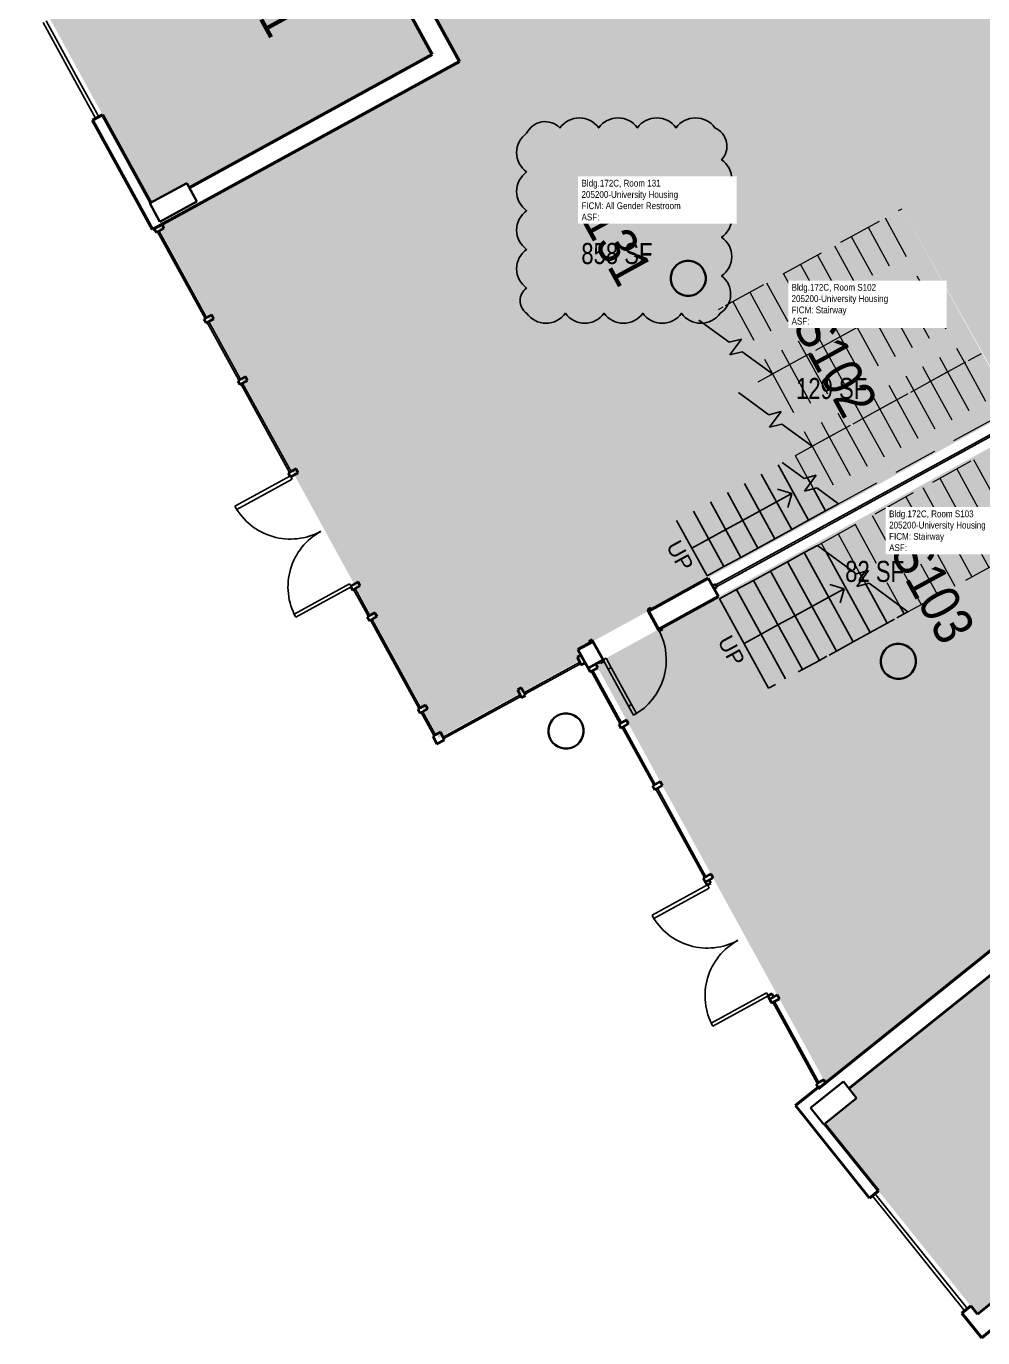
# Model space of a CAD drawing. Header units: inches. Extents: x 69235346 to 69237486, y 27657583 to 27660075.
# Drawn here: x 69235707 to 69236252, y 27658348 to 27659095 of the extents above; entities that cross this region are included whole.
import ezdxf
from ezdxf.enums import TextEntityAlignment as Align

# ---------------------------------------------------------------- set-up
doc = ezdxf.new("R2010")
doc.units = ezdxf.units.IN
doc.header["$LTSCALE"] = 100
doc.header["$MEASUREMENT"] = 0
doc.linetypes.add('DASHED2', pattern=[0.375, 0.25, -0.125])
for name, color, linetype in [('A-COLS', 5, 'CONTINUOUS'), ('A-DOOR', 2, 'CONTINUOUS'), ('A-FLOR', 3, 'CONTINUOUS'), ('A-GLAZ', 1, 'CONTINUOUS'), ('A-IDEN-RNUM', 7, 'CONTINUOUS'), ('A-IDEN-SNUM', 4, 'CONTINUOUS'), ('A-IDEN-VNUM', 4, 'CONTINUOUS'), ('A-WALL', 5, 'CONTINUOUS'), ('AREA-TEXT', 3, 'CONTINUOUS'), ('Rooms-Category-Color', 7, 'CONTINUOUS'), ('Rooms-College-Color', 7, 'CONTINUOUS'), ('Rooms-Department-Color', 7, 'CONTINUOUS'), ('Rooms-Division-Color', 7, 'CONTINUOUS'), ('Rooms-Information', 7, 'CONTINUOUS')]:
    doc.layers.add(name, color=color, linetype=linetype)
doc.layers.add('A-REV', color=1, linetype='CONTINUOUS', true_color=0xff0000)
doc.styles.add('Arial', font='arial.ttf')
doc.styles.add('CP_AREA', font='arial.ttf', dxfattribs={"height": 15})
doc.styles.add('CP_ROOMSNUMBER', font='arial.ttf', dxfattribs={"height": 1})
doc.styles.add('CP_ROOMVNUMBER', font='arial.ttf', dxfattribs={"width": 0.85, "height": 0.075})

msp = doc.modelspace()

# ---------------------------------------------------------------- hatches: boundary and pattern name
at = {"layer": 'Rooms-Category-Color', "true_color": 0x728ef3}
for points in [[(69236374.09, 27659085.55), (69236281.52, 27659254.33), (69236222.58, 27659222), (69236220.28, 27659220.74), (69236144.42, 27659179.13), (69236239.03, 27659006.63), (69236268.29, 27659022.67), (69236266.24, 27659026.4), (69236342.91, 27659068.45), (69236343.4, 27659068.72)], [(69235800.3, 27659002.82), (69235938.73, 27659078.73), (69235916.55, 27659119.17), (69235915.11, 27659121.8), (69235866.3, 27659210.8), (69235707.43, 27659123.67), (69235778.39, 27658994.29), (69235798.83, 27659005.5)], [(69236162.15, 27658469.68), (69236249.21, 27658361.18), (69236390.77, 27658474.77), (69236299.4, 27658588.64), (69236250.71, 27658549.57), (69236176.07, 27658489.68), (69236180.38, 27658484.31)]]:
    msp.add_hatch(color=171, dxfattribs=at).paths.add_polyline_path(points)
at = {"layer": 'Rooms-Category-Color', "true_color": 0xadadad}
for points in [[(69236024.54, 27658734.45), (69236021.65, 27658739.71), (69236023.85, 27658740.92), (69236095.91, 27658780.44), (69236077.91, 27658813.26), (69236146.95, 27658851.13), (69236101.75, 27658933.55), (69236206.31, 27658990.89), (69236270.19, 27658876.5), (69236270.39, 27658876.13), (69236328.26, 27658907.87), (69236327.99, 27658908.36), (69236284.59, 27658987.49), (69236282.82, 27658990.72), (69236265.99, 27659021.41), (69236239.03, 27659006.63), (69236144.42, 27659179.13), (69236071.26, 27659139.01), (69236070.94, 27659138.84), (69236024.73, 27659113.5), (69236005.22, 27659102.8), (69236002.92, 27659101.54), (69236001.66, 27659103.84), (69235996.22, 27659113.75), (69235985.13, 27659133.98), (69235983.87, 27659136.28), (69235976.93, 27659148.93), (69235928.16, 27659122.18), (69235954.15, 27659074.79), (69235805.53, 27658993.28), (69235782.57, 27658980.69), (69235942.34, 27658689.37)], [(69236409.71, 27658691.09), (69236409.71, 27658691.12), (69236671.85, 27658901.47), (69236595.48, 27659040.73), (69236275.28, 27658865.13), (69236303.9, 27658812.96), (69236130.29, 27658717.75), (69236101.68, 27658769.92), (69236031.81, 27658731.6), (69236162.71, 27658492.91), (69236409.72, 27658691.1), (69236409.71, 27658691.09)], [(69236206.31, 27658990.89), (69236269.85, 27658876.08), (69236096.24, 27658780.86), (69236077.91, 27658813.26), (69236146.93, 27658851.12), (69236101.77, 27658933.56)], [(69236101.68, 27658769.92), (69236130.29, 27658717.75), (69236303.9, 27658812.96), (69236275.28, 27658865.13)]]:
    msp.add_hatch(color=253, dxfattribs=at).paths.add_polyline_path(points)
at = {"layer": 'Rooms-College-Color', "true_color": 0xadadad}
for points in [[(69236374.09, 27659085.55), (69236281.52, 27659254.33), (69236222.58, 27659222), (69236220.28, 27659220.74), (69236144.42, 27659179.13), (69236239.03, 27659006.63), (69236268.29, 27659022.67), (69236266.24, 27659026.4), (69236342.91, 27659068.45), (69236343.4, 27659068.72)], [(69235800.3, 27659002.82), (69235938.73, 27659078.73), (69235916.55, 27659119.17), (69235915.11, 27659121.8), (69235866.3, 27659210.8), (69235707.43, 27659123.67), (69235778.39, 27658994.29), (69235798.83, 27659005.5)], [(69236024.54, 27658734.45), (69236021.65, 27658739.71), (69236023.85, 27658740.92), (69236095.91, 27658780.44), (69236077.91, 27658813.26), (69236146.95, 27658851.13), (69236101.75, 27658933.55), (69236206.31, 27658990.89), (69236270.19, 27658876.5), (69236270.39, 27658876.13), (69236328.26, 27658907.87), (69236327.99, 27658908.36), (69236284.59, 27658987.49), (69236282.82, 27658990.72), (69236265.99, 27659021.41), (69236239.03, 27659006.63), (69236144.42, 27659179.13), (69236071.26, 27659139.01), (69236070.94, 27659138.84), (69236024.73, 27659113.5), (69236005.22, 27659102.8), (69236002.92, 27659101.54), (69236001.66, 27659103.84), (69235996.22, 27659113.75), (69235985.13, 27659133.98), (69235983.87, 27659136.28), (69235976.93, 27659148.93), (69235928.16, 27659122.18), (69235954.15, 27659074.79), (69235805.53, 27658993.28), (69235782.57, 27658980.69), (69235942.34, 27658689.37)], [(69236409.71, 27658691.09), (69236409.71, 27658691.12), (69236671.85, 27658901.47), (69236595.48, 27659040.73), (69236275.28, 27658865.13), (69236303.9, 27658812.96), (69236130.29, 27658717.75), (69236101.68, 27658769.92), (69236031.81, 27658731.6), (69236162.71, 27658492.91), (69236409.72, 27658691.1), (69236409.71, 27658691.09)], [(69236206.31, 27658990.89), (69236269.85, 27658876.08), (69236096.24, 27658780.86), (69236077.91, 27658813.26), (69236146.93, 27658851.12), (69236101.77, 27658933.56)], [(69236101.68, 27658769.92), (69236130.29, 27658717.75), (69236303.9, 27658812.96), (69236275.28, 27658865.13)], [(69236162.15, 27658469.68), (69236249.21, 27658361.18), (69236390.77, 27658474.77), (69236299.4, 27658588.64), (69236250.71, 27658549.57), (69236176.07, 27658489.68), (69236180.38, 27658484.31)]]:
    msp.add_hatch(color=253, dxfattribs=at).paths.add_polyline_path(points)
at = {"layer": 'Rooms-Department-Color', "true_color": 0x604aed}
for points in [[(69236374.09, 27659085.55), (69236281.52, 27659254.33), (69236222.58, 27659222), (69236220.28, 27659220.74), (69236144.42, 27659179.13), (69236239.03, 27659006.63), (69236268.29, 27659022.67), (69236266.24, 27659026.4), (69236342.91, 27659068.45), (69236343.4, 27659068.72)], [(69235800.3, 27659002.82), (69235938.73, 27659078.73), (69235916.55, 27659119.17), (69235915.11, 27659121.8), (69235866.3, 27659210.8), (69235707.43, 27659123.67), (69235778.39, 27658994.29), (69235798.83, 27659005.5)], [(69236162.15, 27658469.68), (69236249.21, 27658361.18), (69236390.77, 27658474.77), (69236299.4, 27658588.64), (69236250.71, 27658549.57), (69236176.07, 27658489.68), (69236180.38, 27658484.31)]]:
    msp.add_hatch(color=173, dxfattribs=at).paths.add_polyline_path(points)
at = {"layer": 'Rooms-Department-Color', "true_color": 0xacacac}
for points in [[(69236024.54, 27658734.45), (69236021.65, 27658739.71), (69236023.85, 27658740.92), (69236095.91, 27658780.44), (69236077.91, 27658813.26), (69236146.95, 27658851.13), (69236101.75, 27658933.55), (69236206.31, 27658990.89), (69236270.19, 27658876.5), (69236270.39, 27658876.13), (69236328.26, 27658907.87), (69236327.99, 27658908.36), (69236284.59, 27658987.49), (69236282.82, 27658990.72), (69236265.99, 27659021.41), (69236239.03, 27659006.63), (69236144.42, 27659179.13), (69236071.26, 27659139.01), (69236070.94, 27659138.84), (69236024.73, 27659113.5), (69236005.22, 27659102.8), (69236002.92, 27659101.54), (69236001.66, 27659103.84), (69235996.22, 27659113.75), (69235985.13, 27659133.98), (69235983.87, 27659136.28), (69235976.93, 27659148.93), (69235928.16, 27659122.18), (69235954.15, 27659074.79), (69235805.53, 27658993.28), (69235782.57, 27658980.69), (69235942.34, 27658689.37)], [(69236409.71, 27658691.09), (69236409.71, 27658691.12), (69236671.85, 27658901.47), (69236595.48, 27659040.73), (69236275.28, 27658865.13), (69236303.9, 27658812.96), (69236130.29, 27658717.75), (69236101.68, 27658769.92), (69236031.81, 27658731.6), (69236162.71, 27658492.91), (69236409.72, 27658691.1), (69236409.71, 27658691.09)], [(69236206.31, 27658990.89), (69236269.85, 27658876.08), (69236096.24, 27658780.86), (69236077.91, 27658813.26), (69236146.93, 27658851.12), (69236101.77, 27658933.56)], [(69236101.68, 27658769.92), (69236130.29, 27658717.75), (69236303.9, 27658812.96), (69236275.28, 27658865.13)]]:
    msp.add_hatch(color=253, dxfattribs=at).paths.add_polyline_path(points)
at = {"layer": 'Rooms-Division-Color', "true_color": 0x604aed}
for points in [[(69236374.09, 27659085.55), (69236281.52, 27659254.33), (69236222.58, 27659222), (69236220.28, 27659220.74), (69236144.42, 27659179.13), (69236239.03, 27659006.63), (69236268.29, 27659022.67), (69236266.24, 27659026.4), (69236342.91, 27659068.45), (69236343.4, 27659068.72)], [(69235800.3, 27659002.82), (69235938.73, 27659078.73), (69235916.55, 27659119.17), (69235915.11, 27659121.8), (69235866.3, 27659210.8), (69235707.43, 27659123.67), (69235778.39, 27658994.29), (69235798.83, 27659005.5)], [(69236162.15, 27658469.68), (69236249.21, 27658361.18), (69236390.77, 27658474.77), (69236299.4, 27658588.64), (69236250.71, 27658549.57), (69236176.07, 27658489.68), (69236180.38, 27658484.31)]]:
    msp.add_hatch(color=173, dxfattribs=at).paths.add_polyline_path(points)
at = {"layer": 'Rooms-Division-Color', "true_color": 0xadadad}
for points in [[(69236024.54, 27658734.45), (69236021.65, 27658739.71), (69236023.85, 27658740.92), (69236095.91, 27658780.44), (69236077.91, 27658813.26), (69236146.95, 27658851.13), (69236101.75, 27658933.55), (69236206.31, 27658990.89), (69236270.19, 27658876.5), (69236270.39, 27658876.13), (69236328.26, 27658907.87), (69236327.99, 27658908.36), (69236284.59, 27658987.49), (69236282.82, 27658990.72), (69236265.99, 27659021.41), (69236239.03, 27659006.63), (69236144.42, 27659179.13), (69236071.26, 27659139.01), (69236070.94, 27659138.84), (69236024.73, 27659113.5), (69236005.22, 27659102.8), (69236002.92, 27659101.54), (69236001.66, 27659103.84), (69235996.22, 27659113.75), (69235985.13, 27659133.98), (69235983.87, 27659136.28), (69235976.93, 27659148.93), (69235928.16, 27659122.18), (69235954.15, 27659074.79), (69235805.53, 27658993.28), (69235782.57, 27658980.69), (69235942.34, 27658689.37)], [(69236409.71, 27658691.09), (69236409.71, 27658691.12), (69236671.85, 27658901.47), (69236595.48, 27659040.73), (69236275.28, 27658865.13), (69236303.9, 27658812.96), (69236130.29, 27658717.75), (69236101.68, 27658769.92), (69236031.81, 27658731.6), (69236162.71, 27658492.91), (69236409.72, 27658691.1), (69236409.71, 27658691.09)], [(69236206.31, 27658990.89), (69236269.85, 27658876.08), (69236096.24, 27658780.86), (69236077.91, 27658813.26), (69236146.93, 27658851.12), (69236101.77, 27658933.56)], [(69236101.68, 27658769.92), (69236130.29, 27658717.75), (69236303.9, 27658812.96), (69236275.28, 27658865.13)]]:
    msp.add_hatch(color=253, dxfattribs=at).paths.add_polyline_path(points)

# ---------------------------------------------------------------- linework, layer by layer
at = {"layer": 'A-COLS', "lineweight": 35}
for p, q in [((69235777.79, 27658993.96), (69235798.83, 27659005.5)), ((69235798.83, 27659005.5), (69235804.6, 27658994.98)), ((69235783.56, 27658983.44), (69235777.79, 27658993.96)), ((69235804.6, 27658994.98), (69235783.56, 27658983.44)), ((69236154.15, 27658478.65), (69236172.87, 27658493.67)), ((69236172.87, 27658493.67), (69236180.38, 27658484.31)), ((69236180.38, 27658484.31), (69236161.66, 27658469.29)), ((69236161.66, 27658469.29), (69236154.15, 27658478.65))]:
    msp.add_line(p, q, dxfattribs=at)
for centre, start, end in [((69236084.49, 27658951.24), 118.74191, 298.74191), ((69236084.49, 27658951.24), 298.74191, 118.74191), ((69236204.17, 27658733.03), 298.74191, 118.74191), ((69236204.17, 27658733.03), 118.74191, 298.74191), ((69236014.87, 27658693.37), 118.74191, 298.74191), ((69236014.87, 27658693.37), 298.74191, 118.74191)]:
    msp.add_arc(centre, 10, start, end, dxfattribs=at)
at = {"layer": 'A-DOOR'}
for p, q in [((69235857.9, 27658838.66), (69235826.33, 27658821.35)), ((69235858.86, 27658836.91), (69235827.3, 27658819.6)), ((69235858.86, 27658836.91), (69235858.14, 27658838.22)), ((69235827.3, 27658819.6), (69235826.33, 27658821.35)), ((69235891.56, 27658777.29), (69235860, 27658759.97)), ((69235892.52, 27658775.53), (69235860.96, 27658758.22)), ((69235891.56, 27658777.29), (69235892.28, 27658775.97)), ((69235860.96, 27658758.22), (69235860, 27658759.97)), ((69236035.99, 27658733.89), (69236037.74, 27658734.85)), ((69236035.99, 27658733.89), (69236038.87, 27658728.63)), ((69236037.74, 27658734.85), (69236040.63, 27658729.59)), ((69236040.63, 27658729.59), (69236038.87, 27658728.63)), ((69236038.87, 27658728.63), (69236050.41, 27658707.58)), ((69236040.63, 27658729.59), (69236052.17, 27658708.55)), ((69236052.17, 27658708.55), (69236050.41, 27658707.58)), ((69236050.41, 27658707.58), (69236053.3, 27658702.32)), ((69236052.17, 27658708.55), (69236055.05, 27658703.29)), ((69236053.3, 27658702.32), (69236055.05, 27658703.29)), ((69236095.45, 27658605.69), (69236063.88, 27658588.37)), ((69236096.41, 27658603.93), (69236064.84, 27658586.62)), ((69236096.41, 27658603.93), (69236095.45, 27658605.69)), ((69236064.84, 27658586.62), (69236063.88, 27658588.37)), ((69236129.11, 27658544.31), (69236097.54, 27658527)), ((69236130.07, 27658542.56), (69236098.5, 27658525.25)), ((69236129.11, 27658544.31), (69236130.07, 27658542.56)), ((69236098.5, 27658525.25), (69236097.54, 27658527))]:
    msp.add_line(p, q, dxfattribs=at)
at = {"layer": 'A-DOOR', "lineweight": 40}
for p, q in [((69236063.05, 27658763.56), (69236061.3, 27658762.6)), ((69236061.3, 27658762.6), (69236061.78, 27658761.72)), ((69236063.53, 27658762.68), (69236063.05, 27658763.56)), ((69236067.55, 27658751.2), (69236068.03, 27658750.32)), ((69236068.03, 27658750.32), (69236069.79, 27658751.28)), ((69236069.79, 27658751.28), (69236069.31, 27658752.16)), ((69236029.74, 27658745.29), (69236027.98, 27658744.33)), ((69236027.98, 27658744.33), (69236028.46, 27658743.45)), ((69236030.22, 27658744.41), (69236029.74, 27658745.29)), ((69236034.23, 27658732.93), (69236034.71, 27658732.05)), ((69236034.71, 27658732.05), (69236036.47, 27658733.01)), ((69236036.47, 27658733.01), (69236035.99, 27658733.89)), ((69236097.42, 27658606.77), (69236096.46, 27658608.52)), ((69236094.26, 27658607.32), (69236095.23, 27658605.57)), ((69236095.23, 27658605.57), (69236097.42, 27658606.77)), ((69236132.04, 27658543.64), (69236129.85, 27658542.44)), ((69236129.85, 27658542.44), (69236130.81, 27658540.68)), ((69236133, 27658541.89), (69236132.04, 27658543.64))]:
    msp.add_line(p, q, dxfattribs=at)
at = {"layer": 'A-DOOR', "lineweight": 25}
for centre, radius, start, end in [((69235857.86, 27658838.64), 35.96, 208.74455, 298.80686), ((69235892.49, 27658775.51), 35.96, 118.67696, 208.73927), ((69236035.99, 27658733.89), 36, 298.74191, 28.74191), ((69236095.41, 27658605.67), 35.96, 208.74455, 298.80686), ((69236130.03, 27658542.54), 35.96, 118.67696, 208.73927)]:
    msp.add_arc(centre, radius, start, end, dxfattribs=at)
at = {"layer": 'A-FLOR', "linetype": 'DASHED2', "lineweight": 5}
for p, q in [((69236105.7, 27658935.71), (69236206.31, 27658990.89)), ((69236196.67, 27658985.6), (69236219.27, 27658944.39)), ((69236177.38, 27658975.02), (69236199.98, 27658933.81)), ((69236187.02, 27658980.31), (69236209.62, 27658939.1)), ((69236167.73, 27658969.73), (69236190.33, 27658928.52)), ((69236158.09, 27658964.44), (69236180.69, 27658923.23)), ((69236138.8, 27658953.87), (69236161.4, 27658912.66)), ((69236148.44, 27658959.15), (69236171.04, 27658917.95)), ((69236124.35, 27658892.34), (69236228.91, 27658949.68)), ((69236129.15, 27658948.58), (69236151.75, 27658907.37)), ((69236132.43, 27658896.77), (69236228.91, 27658949.68)), ((69236109.86, 27658938), (69236132.46, 27658896.79)), ((69236119.51, 27658943.29), (69236142.11, 27658902.08)), ((69236209.62, 27658939.1), (69236232.22, 27658897.89)), ((69236219.27, 27658944.39), (69236241.87, 27658903.18)), ((69236101.75, 27658933.55), (69236104.38, 27658934.99)), ((69236199.98, 27658933.81), (69236222.58, 27658892.6)), ((69236180.69, 27658923.23), (69236203.29, 27658882.03)), ((69236190.33, 27658928.52), (69236212.93, 27658887.32)), ((69236171.04, 27658917.95), (69236193.64, 27658876.74)), ((69236145.54, 27658850.35), (69236251.51, 27658908.47)), ((69236151.75, 27658907.37), (69236174.35, 27658866.16)), ((69236155.03, 27658855.56), (69236251.51, 27658908.47)), ((69236161.4, 27658912.66), (69236184, 27658871.45)), ((69236142.11, 27658902.08), (69236164.71, 27658860.87)), ((69236241.87, 27658903.18), (69236259.18, 27658871.62)), ((69236132.46, 27658896.79), (69236155.06, 27658855.58)), ((69236222.58, 27658892.6), (69236239.89, 27658861.04)), ((69236232.22, 27658897.89), (69236249.53, 27658866.33)), ((69236212.93, 27658887.32), (69236230.24, 27658855.75)), ((69236203.29, 27658882.03), (69236220.6, 27658850.46)), ((69236170.09, 27658822.76), (69236268.82, 27658876.91)), ((69236184, 27658871.45), (69236201.31, 27658839.88)), ((69236193.64, 27658876.74), (69236210.95, 27658845.17)), ((69236158.06, 27658799.12), (69236276.01, 27658863.81)), ((69236174.35, 27658866.16), (69236191.66, 27658834.59)), ((69236155.06, 27658855.58), (69236172.38, 27658824.01)), ((69236164.71, 27658860.87), (69236182.02, 27658829.3)), ((69236145.42, 27658850.29), (69236152.34, 27658837.68)), ((69236247.07, 27658847.94), (69236274.96, 27658797.09)), ((69236237.43, 27658842.65), (69236265.32, 27658791.8)), ((69236154.08, 27658834.51), (69236155.81, 27658831.34)), ((69236227.78, 27658837.36), (69236255.67, 27658786.51)), ((69236208.49, 27658826.79), (69236236.38, 27658775.93)), ((69236218.14, 27658832.08), (69236246.03, 27658781.22)), ((69236198.85, 27658821.5), (69236226.74, 27658770.64)), ((69236179.56, 27658810.92), (69236204.85, 27658764.81)), ((69236189.2, 27658816.21), (69236217.09, 27658765.35)), ((69236209.66, 27658761.28), (69236303.9, 27658812.96)), ((69236169.91, 27658805.63), (69236182.12, 27658783.37)), ((69236160.27, 27658800.34), (69236162.87, 27658795.59)), ((69236183.86, 27658780.2), (69236185.6, 27658777.03))]:
    msp.add_line(p, q, dxfattribs=at)
at = {"layer": 'A-FLOR'}
for p, q in [((69236107.89, 27658914.76), (69236090.61, 27658927.44)), ((69236114.85, 27658916.64), (69236107.89, 27658914.76)), ((69236108.19, 27658907.57), (69236114.85, 27658916.64)), ((69236115.15, 27658909.44), (69236108.19, 27658907.57)), ((69236132.43, 27658896.77), (69236115.15, 27658909.44)), ((69236131.59, 27658896.31), (69236132.43, 27658896.77)), ((69236130.49, 27658873.55), (69236113.21, 27658886.23)), ((69236137.45, 27658875.43), (69236130.49, 27658873.55)), ((69236130.79, 27658866.36), (69236137.45, 27658875.43)), ((69236137.75, 27658868.23), (69236130.79, 27658866.36)), ((69236155.03, 27658855.56), (69236137.75, 27658868.23)), ((69236154.19, 27658855.1), (69236155.03, 27658855.56)), ((69236135.77, 27658845), (69236153.09, 27658813.43)), ((69236150.45, 27658837.17), (69236138.06, 27658846.25)), ((69236116.49, 27658834.42), (69236133.8, 27658802.86)), ((69236126.13, 27658839.71), (69236143.44, 27658808.14)), ((69236157.4, 27658839.04), (69236150.45, 27658837.17)), ((69236150.75, 27658829.97), (69236157.4, 27658839.04)), ((69236152.34, 27658837.68), (69236154.08, 27658834.51)), ((69236106.84, 27658829.13), (69236124.15, 27658797.57)), ((69236134.79, 27658823.93), (69236143.55, 27658828.74)), ((69236143.55, 27658828.74), (69236135.41, 27658831.11)), ((69236143.55, 27658828.74), (69236141.18, 27658820.59)), ((69236157.7, 27658831.84), (69236150.75, 27658829.97)), ((69236155.81, 27658831.34), (69236162.73, 27658818.72)), ((69236170.09, 27658822.76), (69236157.7, 27658831.84)), ((69236087.55, 27658818.55), (69236104.86, 27658786.99)), ((69236097.2, 27658823.84), (69236114.51, 27658792.28)), ((69236115.5, 27658813.35), (69236125.14, 27658818.64)), ((69236125.14, 27658818.64), (69236134.79, 27658823.93)), ((69236153.09, 27658813.43), (69236162.73, 27658818.72)), ((69236162.73, 27658818.72), (69236170.09, 27658822.76)), ((69236077.91, 27658813.26), (69236095.22, 27658781.7)), ((69236105.85, 27658808.06), (69236115.5, 27658813.35)), ((69236143.44, 27658808.14), (69236153.09, 27658813.43)), ((69236086.56, 27658797.48), (69236096.21, 27658802.77)), ((69236096.21, 27658802.77), (69236105.85, 27658808.06)), ((69236124.15, 27658797.57), (69236133.8, 27658802.86)), ((69236133.8, 27658802.86), (69236143.44, 27658808.14)), ((69236114.51, 27658792.28), (69236124.15, 27658797.57)), ((69236150.62, 27658795.05), (69236158.06, 27658799.12)), ((69236180.23, 27658782.86), (69236158.06, 27658799.12)), ((69236162.87, 27658795.59), (69236188.16, 27658749.48)), ((69236104.86, 27658786.99), (69236114.51, 27658792.28)), ((69236131.33, 27658784.47), (69236140.98, 27658789.76)), ((69236140.98, 27658789.76), (69236150.62, 27658795.05)), ((69236140.98, 27658789.76), (69236168.87, 27658738.9)), ((69236150.62, 27658795.05), (69236178.51, 27658744.19)), ((69236095.22, 27658781.7), (69236104.86, 27658786.99)), ((69236121.69, 27658779.18), (69236131.33, 27658784.47)), ((69236131.33, 27658784.47), (69236159.22, 27658733.62)), ((69236187.18, 27658784.74), (69236180.23, 27658782.86)), ((69236180.53, 27658775.66), (69236187.18, 27658784.74)), ((69236182.12, 27658783.37), (69236183.86, 27658780.2)), ((69236102.4, 27658768.6), (69236112.04, 27658773.89)), ((69236112.04, 27658773.89), (69236121.69, 27658779.18)), ((69236112.04, 27658773.89), (69236139.93, 27658723.04)), ((69236121.69, 27658779.18), (69236149.58, 27658728.33)), ((69236164.57, 27658769.62), (69236173.34, 27658774.43)), ((69236173.34, 27658774.43), (69236165.19, 27658776.81)), ((69236173.34, 27658774.43), (69236170.96, 27658766.28)), ((69236187.49, 27658777.54), (69236180.53, 27658775.66)), ((69236185.6, 27658777.03), (69236197.8, 27658754.77)), ((69236209.66, 27658761.28), (69236187.49, 27658777.54)), ((69236102.4, 27658768.6), (69236130.29, 27658717.75)), ((69236154.92, 27658764.33), (69236164.57, 27658769.62)), ((69236135.63, 27658753.75), (69236145.28, 27658759.04)), ((69236145.28, 27658759.04), (69236154.92, 27658764.33)), ((69236203.29, 27658757.78), (69236207.45, 27658760.06)), ((69236204.85, 27658764.81), (69236207.45, 27658760.06)), ((69236207.45, 27658760.06), (69236209.66, 27658761.28)), ((69236125.99, 27658748.46), (69236135.63, 27658753.75)), ((69236188.16, 27658749.48), (69236197.8, 27658754.77)), ((69236197.8, 27658754.77), (69236201.98, 27658757.06)), ((69236116.34, 27658743.17), (69236125.99, 27658748.46)), ((69236168.87, 27658738.9), (69236178.51, 27658744.19)), ((69236178.51, 27658744.19), (69236188.16, 27658749.48)), ((69236159.22, 27658733.62), (69236163.4, 27658735.9)), ((69236164.71, 27658736.63), (69236168.87, 27658738.9)), ((69236147.21, 27658727.02), (69236149.58, 27658728.33)), ((69236149.58, 27658728.33), (69236159.22, 27658733.62)), ((69236130.29, 27658717.75), (69236134.15, 27658719.86))]:
    msp.add_line(p, q, dxfattribs=at)
at = {"layer": 'A-GLAZ'}
for p, q in [((69235736.25, 27659061.78), (69235717.01, 27659096.85)), ((69235718.77, 27659097.81), (69235738, 27659062.74)), ((69235745.86, 27659044.24), (69235736.25, 27659061.78)), ((69235738, 27659062.74), (69235747.62, 27659045.2)), ((69235745.86, 27659044.24), (69235746.83, 27659042.49)), ((69235748.58, 27659043.45), (69235747.62, 27659045.2)), ((69235783.12, 27658978.14), (69235782.24, 27658977.65)), ((69235782.24, 27658977.65), (69235809.29, 27658928.33)), ((69235810.17, 27658928.82), (69235783.12, 27658978.14)), ((69235809.29, 27658928.33), (69235810.17, 27658928.82)), ((69235811.37, 27658926.62), (69235810.49, 27658926.14)), ((69235810.49, 27658926.14), (69235828.52, 27658893.26)), ((69235829.4, 27658893.74), (69235811.37, 27658926.62)), ((69235828.52, 27658893.26), (69235829.4, 27658893.74)), ((69235830.6, 27658891.55), (69235829.73, 27658891.07)), ((69235829.73, 27658891.07), (69235857.38, 27658840.65)), ((69235858.25, 27658841.14), (69235830.6, 27658891.55)), ((69236270.4, 27658869.86), (69236100.31, 27658776.58)), ((69236100.79, 27658775.7), (69236270.89, 27658868.99)), ((69235857.38, 27658840.65), (69235858.25, 27658841.14)), ((69235894.8, 27658774.5), (69235893.92, 27658774.02)), ((69235893.92, 27658774.02), (69235902.34, 27658758.67)), ((69235903.21, 27658759.16), (69235894.8, 27658774.5)), ((69236100.31, 27658776.58), (69236100.79, 27658775.7)), ((69235902.34, 27658758.67), (69235903.21, 27658759.16)), ((69235904.42, 27658756.96), (69235903.54, 27658756.48)), ((69235903.54, 27658756.48), (69235931.19, 27658706.07)), ((69235932.07, 27658706.55), (69235904.42, 27658756.96)), ((69236022.71, 27658732.59), (69235990.92, 27658715.16)), ((69235991.41, 27658714.29), (69236023.19, 27658731.72)), ((69236023.19, 27658731.72), (69236022.71, 27658732.59)), ((69236030.16, 27658727.84), (69236029.28, 27658727.36)), ((69236046.51, 27658698.03), (69236030.16, 27658727.84)), ((69236029.28, 27658727.36), (69236045.63, 27658697.55)), ((69235988.73, 27658713.96), (69235944.87, 27658689.9)), ((69235945.35, 27658689.03), (69235989.21, 27658713.08)), ((69235989.21, 27658713.08), (69235988.73, 27658713.96)), ((69235990.92, 27658715.16), (69235991.41, 27658714.29)), ((69235931.19, 27658706.07), (69235932.07, 27658706.55)), ((69235933.27, 27658704.36), (69235932.39, 27658703.87)), ((69235932.39, 27658703.87), (69235939.6, 27658690.72)), ((69235940.48, 27658691.2), (69235933.27, 27658704.36)), ((69236045.63, 27658697.55), (69236046.51, 27658698.03)), ((69235939.6, 27658690.72), (69235940.48, 27658691.2)), ((69236047.71, 27658695.84), (69236046.84, 27658695.36)), ((69236046.84, 27658695.36), (69236064.87, 27658662.48)), ((69236065.75, 27658662.96), (69236047.71, 27658695.84)), ((69235944.87, 27658689.9), (69235945.35, 27658689.03)), ((69236064.87, 27658662.48), (69236065.75, 27658662.96)), ((69236066.95, 27658660.77), (69236066.07, 27658660.29)), ((69236094.6, 27658610.35), (69236066.95, 27658660.77)), ((69236066.07, 27658660.29), (69236093.72, 27658609.87)), ((69236093.72, 27658609.87), (69236094.6, 27658610.35)), ((69236133.55, 27658539.33), (69236132.67, 27658538.85)), ((69236132.67, 27658538.85), (69236157.98, 27658492.71)), ((69236158.85, 27658493.19), (69236133.55, 27658539.33)), ((69236157.98, 27658492.71), (69236158.85, 27658493.19)), ((69236192.18, 27658428.26), (69236190.93, 27658429.82)), ((69236189.37, 27658428.56), (69236190.62, 27658427)), ((69236203.14, 27658411.41), (69236190.62, 27658427)), ((69236192.18, 27658428.26), (69236204.7, 27658412.66)), ((69236228.17, 27658380.21), (69236203.14, 27658411.41)), ((69236204.7, 27658412.66), (69236229.73, 27658381.46)), ((69236240.68, 27658364.61), (69236228.17, 27658380.21)), ((69236229.73, 27658381.46), (69236242.24, 27658365.86)), ((69236240.68, 27658364.61), (69236241.94, 27658363.05)), ((69236243.5, 27658364.3), (69236242.24, 27658365.86))]:
    msp.add_line(p, q, dxfattribs=at)
at = {"layer": 'A-GLAZ', "lineweight": 40}
for p, q in [((69235784.76, 27658981.89), (69235780.38, 27658979.49)), ((69235785.97, 27658979.7), (69235784.76, 27658981.89)), ((69235780.38, 27658979.49), (69235781.58, 27658977.29)), ((69235781.58, 27658977.29), (69235785.97, 27658979.7)), ((69236100.07, 27658777.02), (69236098.31, 27658776.05)), ((69236098.31, 27658776.05), (69236099.27, 27658774.3)), ((69236099.27, 27658774.3), (69236101.03, 27658775.26)), ((69236101.03, 27658775.26), (69236100.07, 27658777.02)), ((69236031.81, 27658731.6), (69236027.43, 27658729.19)), ((69236027.43, 27658729.19), (69236028.63, 27658727)), ((69236028.63, 27658727), (69236033.01, 27658729.41)), ((69236033.01, 27658729.41), (69236031.81, 27658731.6))]:
    msp.add_line(p, q, dxfattribs=at)
at = {"layer": 'A-GLAZ', "lineweight": 40, "extrusion": (0, 0, -1)}
for p, q in [((69235813.02, 27658930.38), (69235808.63, 27658927.97)), ((69235814.22, 27658928.19), (69235813.02, 27658930.38)), ((69235808.63, 27658927.97), (69235809.83, 27658925.78)), ((69235809.83, 27658925.78), (69235814.22, 27658928.19)), ((69235832.25, 27658895.31), (69235827.87, 27658892.9)), ((69235827.87, 27658892.9), (69235829.07, 27658890.71)), ((69235829.07, 27658890.71), (69235833.45, 27658893.11)), ((69235833.45, 27658893.11), (69235832.25, 27658895.31)), ((69235861.1, 27658842.7), (69235856.72, 27658840.29)), ((69235856.72, 27658840.29), (69235857.92, 27658838.1)), ((69235857.92, 27658838.1), (69235862.3, 27658840.51)), ((69235862.3, 27658840.51), (69235861.1, 27658842.7)), ((69235896.45, 27658778.25), (69235892.06, 27658775.85)), ((69235892.06, 27658775.85), (69235893.26, 27658773.66)), ((69235893.26, 27658773.66), (69235897.65, 27658776.06)), ((69235897.65, 27658776.06), (69235896.45, 27658778.25)), ((69235906.06, 27658760.72), (69235901.68, 27658758.31)), ((69235901.68, 27658758.31), (69235902.88, 27658756.12)), ((69235902.88, 27658756.12), (69235907.27, 27658758.53)), ((69235907.27, 27658758.53), (69235906.06, 27658760.72)), ((69236023.34, 27658736.65), (69236021.15, 27658735.44)), ((69236021.15, 27658735.44), (69236023.55, 27658731.06)), ((69236025.74, 27658732.26), (69236023.34, 27658736.65)), ((69236023.55, 27658731.06), (69236025.74, 27658732.26)), ((69235989.36, 27658718.01), (69235987.17, 27658716.81)), ((69235987.17, 27658716.81), (69235989.57, 27658712.43)), ((69235991.77, 27658713.63), (69235989.36, 27658718.01)), ((69235989.57, 27658712.43), (69235991.77, 27658713.63)), ((69235934.92, 27658708.11), (69235930.53, 27658705.71)), ((69235930.53, 27658705.71), (69235931.73, 27658703.51)), ((69235931.73, 27658703.51), (69235936.12, 27658705.92)), ((69235936.12, 27658705.92), (69235934.92, 27658708.11)), ((69236049.36, 27658699.6), (69236044.98, 27658697.19)), ((69236050.56, 27658697.4), (69236049.36, 27658699.6)), ((69235943.33, 27658692.77), (69235938.95, 27658690.36)), ((69235945.73, 27658688.38), (69235943.33, 27658692.77)), ((69236044.98, 27658697.19), (69236046.18, 27658695)), ((69236046.18, 27658695), (69236050.56, 27658697.4)), ((69235938.95, 27658690.36), (69235941.35, 27658685.98)), ((69235941.35, 27658685.98), (69235945.73, 27658688.38)), ((69236068.59, 27658664.52), (69236064.21, 27658662.12)), ((69236064.21, 27658662.12), (69236065.41, 27658659.93)), ((69236065.41, 27658659.93), (69236069.8, 27658662.33)), ((69236069.8, 27658662.33), (69236068.59, 27658664.52)), ((69236097.45, 27658611.92), (69236093.06, 27658609.51)), ((69236093.06, 27658609.51), (69236094.26, 27658607.32)), ((69236094.26, 27658607.32), (69236098.65, 27658609.72)), ((69236098.65, 27658609.72), (69236097.45, 27658611.92)), ((69236135.19, 27658543.09), (69236130.81, 27658540.68)), ((69236136.4, 27658540.9), (69236135.19, 27658543.09)), ((69236130.81, 27658540.68), (69236132.01, 27658538.49)), ((69236132.01, 27658538.49), (69236136.4, 27658540.9)), ((69236161.7, 27658494.75), (69236157.32, 27658492.35)), ((69236157.32, 27658492.35), (69236158.52, 27658490.16)), ((69236158.52, 27658490.16), (69236162.91, 27658492.56)), ((69236162.91, 27658492.56), (69236161.7, 27658494.75))]:
    msp.add_line(p, q, dxfattribs=at)
at = {"layer": 'A-REV'}
msp.add_lwpolyline([(69235992.47, 27658931.35, 0.520567), (69236014.52, 27658931.35, 0.520567), (69236036.57, 27658931.35, 0.520567), (69236058.62, 27658931.35, 0.520567), (69236080.66, 27658931.35, 0.520567), (69236102.71, 27658931.35, 0.520567), (69236103.52, 27658952.59, 0.520567), (69236103.52, 27658974.63, 0.520567), (69236103.52, 27658996.68, 0.520567), (69236103.52, 27659018.73, 0.520567), (69236099.65, 27659036.9, 0.520567), (69236077.6, 27659036.9, 0.520567), (69236055.55, 27659036.9, 0.520567), (69236033.5, 27659036.9, 0.520567), (69236011.46, 27659036.9, 0.520567), (69235992.47, 27659033.84, 0.520567), (69235992.47, 27659011.79, 0.520567), (69235992.47, 27658989.74, 0.520567), (69235992.47, 27658967.7, 0.520567), (69235992.47, 27658945.65, 0.520567)], format="xyb", close=True, dxfattribs=at)
at = {"layer": 'A-WALL', "lineweight": 50}
for p, q in [((69235885.83, 27659175.18), (69235938.73, 27659078.73)), ((69235954.15, 27659074.79), (69235928.16, 27659122.18)), ((69235779.39, 27658978.94), (69235954.15, 27659074.79)), ((69235938.73, 27659078.73), (69235800.3, 27659002.82)), ((69235750.89, 27659044.43), (69235745.19, 27659041.31)), ((69235778.39, 27658994.29), (69235750.89, 27659044.43)), ((69235745.19, 27659041.31), (69235771.79, 27658992.81)), ((69235771.79, 27658992.81), (69235779.39, 27658978.94)), ((69236095.91, 27658780.44), (69236061.78, 27658761.72)), ((69236101.68, 27658769.92), (69236095.91, 27658780.44)), ((69236067.55, 27658751.2), (69236101.68, 27658769.92)), ((69236061.78, 27658761.72), (69236067.55, 27658751.2)), ((69236030.22, 27658744.41), (69236021.65, 27658739.71)), ((69236035.99, 27658733.89), (69236030.22, 27658744.41)), ((69236021.65, 27658739.71), (69236027.43, 27658729.19)), ((69236027.43, 27658729.19), (69236035.99, 27658733.89)), ((69236298.25, 27658601.66), (69236158.54, 27658489.57)), ((69236176.07, 27658489.68), (69236299.4, 27658588.64)), ((69236158.13, 27658490.08), (69236145.54, 27658479.99)), ((69236158.54, 27658489.57), (69236158.13, 27658490.08)), ((69236145.54, 27658479.99), (69236187.81, 27658427.31)), ((69236390.77, 27658474.77), (69236249.21, 27658361.18)), ((69236192.88, 27658431.38), (69236162.15, 27658469.68)), ((69236187.81, 27658427.31), (69236192.88, 27658431.38)), ((69236245.45, 27658365.86), (69236240.38, 27658361.8)), ((69236240.38, 27658361.8), (69236251.48, 27658347.95)), ((69236249.21, 27658361.18), (69236245.45, 27658365.86)), ((69236251.48, 27658347.95), (69236251.65, 27658347.74)), ((69236251.65, 27658347.74), (69236256.72, 27658351.81))]:
    msp.add_line(p, q, dxfattribs=at)

# ---------------------------------------------------------------- texts
at = {"layer": 'A-FLOR', "style": 'Arial'}
for p in [(69236071.71, 27658798.71), (69236100.96, 27658744.61)]:
    msp.add_text('UP', height=9, rotation=298.74191, dxfattribs=at).set_placement(p)
at = {"layer": 'A-IDEN-RNUM', "style": 'CP_ROOMSNUMBER'}
for s, p in [('0131-00', (69236048.36, 27658990.59)), ('S102-00', (69236164.46, 27658933.51)), ('S103-00', (69236233.55, 27658807.64))]:
    msp.add_text(s, height=1, dxfattribs=at).set_placement(p)
at = {"layer": 'A-IDEN-SNUM', "style": 'CP_ROOMSNUMBER'}
for s, p in [('172C013100', (69236044.81, 27658992.83)), ('172CS10200', (69236164.46, 27658933.51)), ('172CS10300', (69236233.55, 27658807.64))]:
    msp.add_text(s, height=1, dxfattribs=at).set_placement(p)
at = {"layer": 'A-IDEN-VNUM', "style": 'CP_ROOMVNUMBER', "width": 0.85}
for s, p in [('101', (69235825.02, 27659125.93)), ('131', (69236023.72, 27658984.14)), ('S102', (69236143.37, 27658924.82)), ('S103', (69236198.94, 27658795.79))]:
    msp.add_text(s, height=22.5, rotation=298.74191, dxfattribs=at).set_placement(p)
at = {"layer": 'AREA-TEXT', "style": 'CP_AREA', "width": 0.75}
for s, p in [('858 SF', (69236043.86, 27658965.34)), ('129 SF', (69236166.17, 27658888.5)), ('82 SF', (69236190.67, 27658784.28))]:
    msp.add_text(s, height=12, dxfattribs=at).set_placement(p, align=Align.MIDDLE_CENTER)

# ---------------------------------------------------------------- next in the draw order: texts
at = {"layer": 'Rooms-Information', "char_height": 3.8571, "width": 86.4, "attachment_point": 7, "style": 'CP_ROOMVNUMBER', "bg_fill": 3, "box_fill_scale": 1.5, "bg_fill_color": 256, "bg_fill_true_color": 13158600, "bg_fill_transparency": 0}
for s, insert in [('Bldg.172C, Room 131^M^J205200-University Housing^M^JFICM: All Gender Restroom^M^JASF: ', (69236023.72, 27658984.14)), ('Bldg.172C, Room S102^M^J205200-University Housing^M^JFICM: Stairway^M^JASF: ', (69236143.37, 27658924.82)), ('Bldg.172C, Room S103^M^J205200-University Housing^M^JFICM: Stairway^M^JASF: ', (69236198.94, 27658795.79))]:
    msp.add_mtext(s, dxfattribs=dict(at, insert=insert))

doc.saveas('drawing.dxf')
